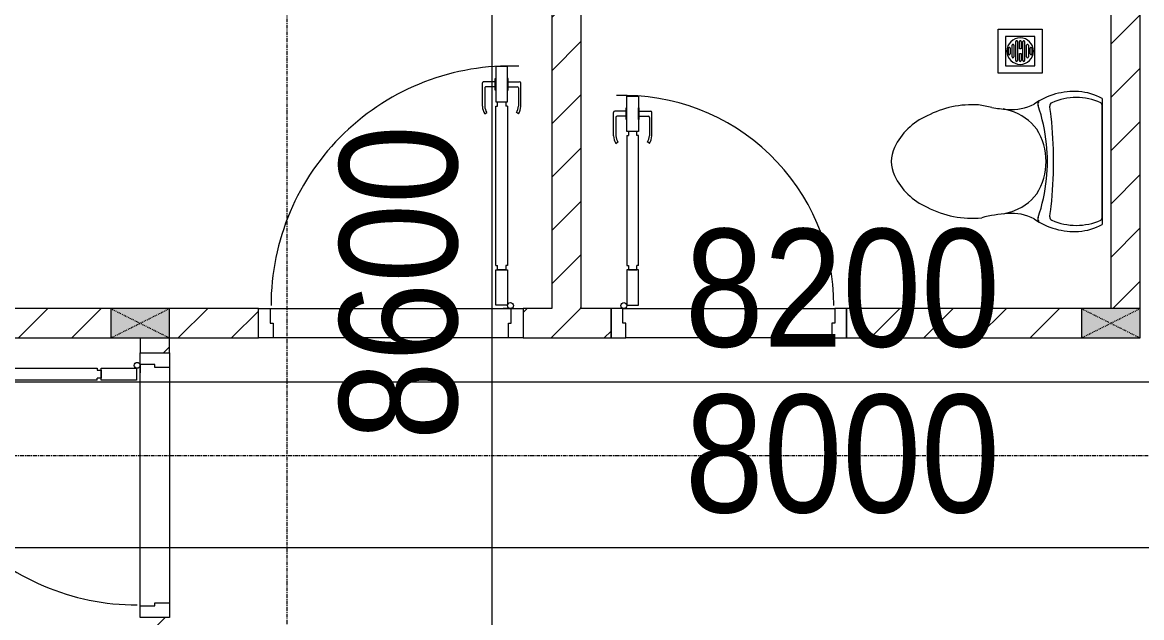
# Model space of a CAD drawing. Header units: millimetres. Extents: x 1591 to 240306, y -15958 to 82755.
# Drawn here: x 65054 to 68859, y 27887 to 29909 of the extents above; entities that cross this region are included whole.
import ezdxf

# ---------------------------------------------------------------- set-up
doc = ezdxf.new("R2010")
doc.units = ezdxf.units.MM
doc.linetypes.add('Dash', pattern=[6, 3, -3])
doc.linetypes.add('Grid Line', pattern=[22.225, 12.7, -3.175, 3.175, -3.175])
for name, color, linetype, lineweight in [('0-1', 7, 'Continuous', 5), ('A-ANNO-DIMS', 211, 'Continuous', 9), ('A-ANNO-DIMS-160', 211, 'Continuous', 9), ('A-DETL-GENF-1', 9, 'Continuous', 9), ('A-DOOR-1', 254, 'Continuous', 9), ('A-DOOR-2', 9, 'Continuous', 9), ('A-FLOR-2', 9, 'Continuous', 9), ('A-WALL-1', 253, 'Continuous', 18), ('A-WALL-2', 9, 'Continuous', 9), ('A-WALL-PATT-1', 10, 'Continuous', 9), ('I-FURN-1', 254, 'Continuous', 9), ('M-EQPM-1', 254, 'Continuous', 9), ('P-SANR-FIXT-1', 254, 'Continuous', 9), ('S-COLS', 52, 'Continuous', 9), ('S-COLS-3', 254, 'Continuous', 9), ('S-COLS-4', 253, 'Continuous', 18), ('S-COLS-HDLN-1', 9, 'Dash', 9), ('S-GRID-1', 1, 'Grid Line', 9)]:
    doc.layers.add(name, color=color, linetype=linetype, lineweight=lineweight)
doc.styles.add('UTM Avo', font='UTM Avo.ttf', dxfattribs={"width": 0.9, "height": 400})
doc.dimstyles.new('1_Dim_chi_tiet_2_5', dxfattribs={"dimscale": 304.8, "dimtxt": 399.720379, "dimasz": 0.629921, "dimexe": 0.524934, "dimexo": 0.0625, "dimgap": 0.052493, "dimtad": 1, "dimdec": 0, "dimrnd": 5, "dimzin": 0, "dimdsep": 46, "dimtxsty": 'UTM Avo', "dimblk1": 'OBLIQUE', "dimblk2": 'OBLIQUE', "dimsah": 1, "dimcen": 0.09, "dimdle": 0.524934, "dimazin": 0, "dimtfac": 1, "dimtdec": 4, "dimtix": 1, "dimtmove": 0, "dimatfit": 3, "dimfxl": 1.049869, "dimfxlon": 1, "dimtvp": 1, "dimtolj": 1, "dimtzin": 0, "dimarcsym": 2})
doc.dimstyles.new('1_Dim_chi_tiet_2_5_1', dxfattribs={"dimscale": 304.8, "dimtxt": 399.720379, "dimasz": 0.629921, "dimexe": 0.524934, "dimexo": 0.0625, "dimgap": 0.052493, "dimtad": 1, "dimdec": 0, "dimrnd": 5, "dimzin": 0, "dimdsep": 46, "dimtxsty": 'UTM Avo', "dimblk1": 'OBLIQUE', "dimblk2": 'OBLIQUE', "dimsah": 1, "dimcen": 0.09, "dimdle": 0.524934, "dimazin": 0, "dimtfac": 1, "dimtdec": 4, "dimtix": 1, "dimtmove": 0, "dimatfit": 3, "dimfxl": 1.049869, "dimfxlon": 1, "dimtvp": 1, "dimtolj": 1, "dimtzin": 0, "dimarcsym": 2})
pattern_1 = [(45, (0, 0), (-90.50967, 90.50967), [])]

# ---------------------------------------------------------------- blocks, each defined once
blk = doc.blocks.new('DOOR_CW_01 CANH MO-PANEL KINH - DIW_01-900x2200-CỬA GỖ VÂN LAMINATE-553375-TKCS_MB TẦNG 3-4')
at = {"layer": 'A-DETL-GENF-1'}
for p, q in [((-397, -182), (-397, -62)), ((-397, -62), (-357, -62)), ((-357, -62), (-357, -182)), ((-357, -182), (-397, -182)), ((-391, -196), (-391, -182)), ((-391, -182), (-363, -182)), ((-363, -182), (-363, -196)), ((-397, -196), (-391, -196)), ((-397, -738), (-397, -196)), ((-357, -196), (-363, -196)), ((-357, -196), (-357, -738)), ((-433.9, -711.2), (-427.3, -715.8)), ((-320.1, -711.2), (-326.7, -715.8)), ((-442, -737), (-442, -816.5)), ((-434, -799.5), (-434, -737)), ((-397, -738), (-391, -738)), ((-357, -752), (-397, -752)), ((-397, -752), (-397, -872)), ((-391, -752), (-391, -738)), ((-363, -752), (-391, -752)), ((-357, -738), (-363, -738)), ((-363, -738), (-363, -752)), ((-357, -872), (-357, -752)), ((-320, -799.5), (-320, -737)), ((-312, -737), (-312, -816.5)), ((-399, -792.2), (-399, -831.8)), ((-397, -792.2), (-399, -792.2)), ((-397, -792.2), (-397, -831.8)), ((-357, -792.2), (-357, -831.8)), ((-357, -792.2), (-355, -792.2)), ((-355, -792.2), (-355, -831.8)), ((-399, -820.5), (-438, -820.5)), ((-399, -803.5), (-430, -803.5)), ((-399, -831.8), (-397, -831.8)), ((-355, -831.8), (-357, -831.8)), ((-355, -803.5), (-324, -803.5)), ((-355, -820.5), (-316, -820.5)), ((-397, -872), (-357, -872))]:
    blk.add_line(p, q, dxfattribs=at)
blk.add_circle((-407, -60), 10, dxfattribs=at)
for centre, radius, start, end in [((-407, -60), 814, 268, 0), ((-397, -737), 45, 145, 180), ((-397, -737), 37, 145, 180), ((-357, -737), 37, 0, 35), ((-357, -737), 45, 360, 35), ((-438, -816.5), 4, 180, 270), ((-430, -799.5), 4, 180, 270), ((-324, -799.5), 4, 270, 0), ((-316, -816.5), 4, 270, 0)]:
    blk.add_arc(centre, radius, start, end, dxfattribs=at)
at = {"layer": 'A-DOOR-2'}
for p, q in [((-450, -50), (-450, 50)), ((-450, 50), (-400, 50)), ((-400, 50), (-400, 0)), ((400, 0), (400, 50)), ((400, 50), (450, 50)), ((450, 50), (450, -50)), ((-410, 0), (-410, -50)), ((-400, 0), (-410, 0)), ((410, 0), (400, 0)), ((410, -50), (410, 0)), ((-410, -50), (-450, -50)), ((-407, -50), (-382, -50)), ((450, -50), (410, -50))]:
    blk.add_line(p, q, dxfattribs=at)
blk = doc.blocks.new('DOOR_CW_01 CANH MO-PANEL KINH - DIG_02-800x2200-CỬA NHÔM KÍNH-V105-TKCS_MB TẦNG 3-4')
at = {"layer": 'A-DETL-GENF-1'}
for p, q in [((-347, 772), (-307, 772)), ((-347, 652), (-347, 772)), ((-307, 772), (-307, 652)), ((-349, 731.8), (-347, 731.8)), ((-349, 692.2), (-349, 731.8)), ((-347, 692.2), (-347, 731.8)), ((-307, 692.2), (-307, 731.8)), ((-305, 731.8), (-307, 731.8)), ((-305, 692.2), (-305, 731.8)), ((-392, 637), (-392, 716.5)), ((-349, 720.5), (-388, 720.5)), ((-384, 699.5), (-384, 637)), ((-349, 703.5), (-380, 703.5)), ((-347, 692.2), (-349, 692.2)), ((-307, 692.2), (-305, 692.2)), ((-305, 720.5), (-266, 720.5)), ((-305, 703.5), (-274, 703.5)), ((-270, 699.5), (-270, 637)), ((-262, 637), (-262, 716.5)), ((-307, 652), (-347, 652)), ((-313, 652), (-341, 652)), ((-341, 652), (-341, 638)), ((-313, 638), (-313, 652)), ((-383.9, 611.2), (-377.3, 615.8)), ((-347, 638), (-341, 638)), ((-347, 638), (-347, 196)), ((-307, 638), (-313, 638)), ((-307, 196), (-307, 638)), ((-270.1, 611.2), (-276.7, 615.8)), ((-347, 196), (-341, 196)), ((-341, 196), (-341, 182)), ((-307, 196), (-313, 196)), ((-313, 182), (-313, 196)), ((-307, 182), (-347, 182)), ((-347, 182), (-347, 62)), ((-341, 182), (-313, 182)), ((-307, 62), (-307, 182)), ((-347, 62), (-307, 62))]:
    blk.add_line(p, q, dxfattribs=at)
blk.add_circle((-357, 60), 10, dxfattribs=at)
for centre, radius, start, end in [((-357, 60), 714, 360, 92), ((-388, 716.5), 4, 90, 180), ((-380, 699.5), 4, 90, 180), ((-274, 699.5), 4, 0, 90), ((-266, 716.5), 4, 0, 90), ((-347, 637), 45, 180, 215), ((-347, 637), 37, 180, 215), ((-307, 637), 37, 325, 0), ((-307, 637), 45, 325, 0)]:
    blk.add_arc(centre, radius, start, end, dxfattribs=at)
at = {"layer": 'A-DOOR-2'}
for p, q in [((-360, 50), (-400, 50)), ((-400, 50), (-400, -50)), ((-360, 0), (-360, 50)), ((-357, 50), (-332, 50)), ((400, 50), (360, 50)), ((360, 50), (360, 0)), ((400, -50), (400, 50)), ((-350, 0), (-360, 0)), ((-350, -50), (-350, 0)), ((360, 0), (350, 0)), ((350, 0), (350, -50)), ((-400, -50), (-350, -50)), ((350, -50), (400, -50))]:
    blk.add_line(p, q, dxfattribs=at)
blk = doc.blocks.new('GIUONG NGU-2TAB-1600x2000 - GIUONG NGU-2TAB-1600x2000-885815-TKCS_MB TẦNG 3-4')
at = {"layer": 'I-FURN-1'}
for p, q in [((458.5, 0), (8.5, 0)), ((8.5, 0), (8.5, -50)), ((458.5, -50), (458.5, 0)), ((2108.2, 0), (458.5, 0)), ((458.5, 0), (458.5, -50)), ((458.5, 0), (2108.2, 0)), ((2108.2, -50), (2108.2, 0)), ((2558.2, 0), (2108.2, 0)), ((2108.2, 0), (2108.2, -50)), ((2558.2, -50), (2558.2, 0)), ((458.5, -50), (8.5, -50)), ((8.5, -50), (8.5, -450.3)), ((8.5, -50), (458.5, -50)), ((458.5, -50), (8.5, -50)), ((8.5, -50), (8.5, -450.3)), ((458.5, -450.3), (458.5, -50)), ((2108.2, -50), (458.5, -50)), ((458.5, -50), (458.5, -1938.9)), ((458.5, -50), (2108.2, -50)), ((458.5, -1938.9), (458.5, -50)), ((458.5, -450.3), (458.5, -50)), ((458.5, -50), (2108.2, -50)), ((2558.2, -50), (2108.2, -50)), ((2108.2, -50), (2108.2, -450.3)), ((2108.2, -1938.9), (2108.2, -50)), ((2108.2, -50), (2558.2, -50)), ((2108.2, -50), (2558.2, -50)), ((2108.2, -450.3), (2108.2, -50)), ((2108.2, -50), (2108.2, -1938.9)), ((2558.2, -450.3), (2558.2, -50)), ((2558.2, -50), (2558.2, -450.3)), ((233.5, -86.8), (233.5, -413.5)), ((508.5, -100), (2058.2, -100)), ((508.5, -1938.9), (508.5, -100)), ((2058.2, -100), (2058.2, -1938.9)), ((2333.2, -86.8), (2333.2, -413.5)), ((120.2, -250.2), (346.8, -250.2)), ((2446.5, -250.2), (2219.8, -250.2)), ((8.5, -450.3), (458.5, -450.3)), ((8.5, -450.3), (458.5, -450.3)), ((2108.2, -450.3), (2558.2, -450.3)), ((2558.2, -450.3), (2108.2, -450.3)), ((1997.1, -2000), (569.6, -2000)), ((569.6, -2050), (1997.1, -2050)), ((1997.1, -2050), (569.6, -2050))]:
    blk.add_line(p, q, dxfattribs=at)
for centre in [(233.5, -250.2), (2333.2, -250.2)]:
    blk.add_circle(centre, 150.7, dxfattribs=at)
for centre, radius, start, end in [((569.6, -1938.9), 111.1, 180, 270), ((569.6, -1938.9), 111.1, 180, 270), ((569.6, -1938.9), 61.1, 180, 270), ((1997.1, -1938.9), 111.1, 270, 360), ((1997.1, -1938.9), 61.1, 270, 0), ((1997.1, -1938.9), 111.1, 270, 0)]:
    blk.add_arc(centre, radius, start, end, dxfattribs=at)
blk = doc.blocks.new('TOILET - TOILET-400871-TKCS_MB TẦNG 3-4')
at = {"layer": 'P-SANR-FIXT-1'}
for p, q in [((-171.7, 330.3), (-178.6, 355.5)), ((171.7, 330.3), (178.6, 355.5)), ((214.2, 19), (-214.2, 19)), ((194, 19.9), (-194, 19.9))]:
    blk.add_line(p, q, dxfattribs=at)
for centre, radius, start, end in [((45.1, 528.6), 217.6, 115.2282, 156.7784), ((0, 624.4), 111.7, 64.7718, 115.2282), ((-45.1, 528.6), 217.6, 23.2216, 64.7718), ((137.1, 461.2), 329.8, 152.3122, 185.6513), ((-137.1, 461.2), 329.8, 356.3165, 27.6878), ((-719.2, 297.5), 544.3, 4.5441, 13.9464), ((-1948.3, 805.1), 2171.2, 349.1051, 350.319), ((719.2, 297.5), 544.3, 169.7121, 175.4559), ((-343.5, 327.4), 167.3, 332.62, 4.5441), ((-0.4, 384), 179.5, 197.4036, 232.5964), ((0.4, 384), 179.5, 307.4036, 342.5964), ((343.5, 327.4), 167.3, 175.4559, 207.38), ((-4, 115.7), 233.6, 144.7853, 164.7039), ((-195, 224.1), 13.8, 71.0073, 129.3276), ((0.6, 792.1), 586.9, 251.0073, 264.1678), ((0, 416), 206.1, 237.9268, 270), ((0, 416), 206.1, 270, 302.0732), ((-0.6, 792.1), 586.9, 275.8322, 288.9927), ((195, 224.1), 13.8, 50.6724, 108.9927), ((4, 115.7), 233.6, 15.2961, 35.2147), ((-9.8, 107.2), 207.3, 156.2862, 203.7138), ((-189.1, 185.5), 11.7, 82.4212, 154.5895), ((178.9, 2951.3), 2778.4, 262.4212, 262.7649), ((-14.3, 1400.4), 1215.6, 262.593, 269.6026), ((0, 786.7), 581.5, 264.1678, 275.8322), ((14.3, 1400.4), 1215.6, 270.3974, 277.407), ((-178.9, 2951.3), 2778.4, 277.2351, 277.5788), ((189.1, 185.5), 11.7, 25.4105, 97.5788), ((9.8, 107.2), 207.3, 336.2862, 23.7138), ((1.9, 114.1), 239.7, 164.7039, 183.5487), ((0, 3462.8), 3278, 269.6026, 270.3974), ((-1.9, 114.1), 239.7, 356.4513, 15.2961), ((-46.1, 111.1), 191.6, 183.5487, 208.7191), ((46.1, 111.1), 191.6, 331.2809, 356.4513), ((-193.7, 26.4), 6.48, 203.7138, 267.6832), ((193.7, 26.4), 6.48, 272.3168, 336.2862)]:
    blk.add_arc(centre, radius, start, end, dxfattribs=at)
blk = doc.blocks.new('THU NUOC - THU NUOC-455054-TKCS_MB TẦNG 3-4')
at = {"layer": 'M-EQPM-1'}
for p, q in [((-66.3, -70.6), (-66.3, 79.4)), ((-66.3, 79.4), (83.7, 79.4)), ((83.7, 79.4), (83.7, -70.6)), ((58.7, 54.4), (-41.3, 54.4)), ((-41.3, 54.4), (-41.3, -45.6)), ((-1.1, 44.5), (18.5, 44.5)), ((18.5, 38.5), (-1.1, 38.5)), ((58.7, -45.6), (58.7, 54.4)), ((-23.3, 19.6), (40.9, 19.6)), ((40.9, 13.6), (-23.3, 13.6)), ((-23.3, 7.2), (0.7, 7.2)), ((0.7, 1.2), (-23.3, 1.2)), ((-11, 32.1), (28.5, 32.1)), ((28.5, 26.1), (-11, 26.1)), ((0.7, 7.2), (0.7, 1.2)), ((16.7, 1.2), (16.7, 7.2)), ((16.7, 7.2), (40.9, 7.2)), ((40.9, 1.2), (16.7, 1.2)), ((-23.3, -4.8), (40.9, -4.8)), ((40.9, -10.8), (-23.3, -10.8)), ((-11, -17.3), (28.5, -17.3)), ((28.5, -23.3), (-11, -23.3)), ((-1.1, -29.6), (18.5, -29.6)), ((18.5, -35.6), (-1.1, -35.6)), ((83.7, -70.6), (-66.3, -70.6)), ((-41.3, -45.6), (58.7, -45.6))]:
    blk.add_line(p, q, dxfattribs=at)
for centre, radius, start, end in [((8.7, 4.4), 45, 0, 180), ((8.7, 4.4), 45, 360, 180), ((-1.1, 41.5), 3, 90, 270), ((18.5, 41.5), 3, 270, 90), ((8.7, 4.4), 45, 180, 0), ((8.7, 4.4), 45, 180, 360), ((-23.3, 16.6), 3, 90, 270), ((-23.3, 4.2), 3, 90, 270), ((-11, 29.1), 3, 90, 270), ((28.5, 29.1), 3, 270, 90), ((40.9, 16.6), 3, 270, 90), ((40.9, 4.2), 3, 270, 90), ((-23.3, -7.8), 3, 90, 270), ((-11, -20.3), 3, 90, 270), ((-1.1, -32.6), 3, 90, 270), ((18.5, -32.6), 3, 270, 90), ((28.5, -20.3), 3, 270, 90), ((40.9, -7.8), 3, 270, 90)]:
    blk.add_arc(centre, radius, start, end, dxfattribs=at)
blk = doc.blocks.new('G1_SOF - BO TRU - 100x200-745959-TKCS_MB TẦNG 3-4')
at = {"layer": 'S-COLS'}
blk.add_hatch(color=256, dxfattribs=at).paths.add_polyline_path([(-50, 100), (-50, -100), (50, -100), (50, 100)])
at = {"layer": 'S-COLS-4'}
for p, q in [((50, 100), (-50, 100)), ((-50, 100), (-50, -100)), ((50, -100), (50, 100)), ((-50, -100), (50, -100))]:
    blk.add_line(p, q, dxfattribs=at)
at = {"layer": 'S-COLS-HDLN-1'}
for p, q in [((50, 100), (-50, -100)), ((-50, 100), (50, -100))]:
    blk.add_line(p, q, dxfattribs=at)
blk = doc.blocks.new('DOOR_CW_01 CANH MO-PANEL KINH - DIG_01-900x2200-CỬA NHÔM KÍNH-901215-TKCS_MB TẦNG 3-4')
at = {"layer": 'A-DETL-GENF-1'}
for p, q in [((-397, -182), (-397, -62)), ((-397, -62), (-357, -62)), ((-357, -62), (-357, -182)), ((-357, -182), (-397, -182)), ((-391, -196), (-391, -182)), ((-391, -182), (-363, -182)), ((-363, -182), (-363, -196)), ((-397, -196), (-391, -196)), ((-397, -738), (-397, -196)), ((-357, -196), (-363, -196)), ((-357, -196), (-357, -738)), ((-433.9, -711.2), (-427.3, -715.8)), ((-320.1, -711.2), (-326.7, -715.8)), ((-442, -737), (-442, -816.5)), ((-434, -799.5), (-434, -737)), ((-397, -738), (-391, -738)), ((-357, -752), (-397, -752)), ((-397, -752), (-397, -872)), ((-391, -752), (-391, -738)), ((-363, -752), (-391, -752)), ((-357, -738), (-363, -738)), ((-363, -738), (-363, -752)), ((-357, -872), (-357, -752)), ((-320, -799.5), (-320, -737)), ((-312, -737), (-312, -816.5)), ((-399, -792.2), (-399, -831.8)), ((-397, -792.2), (-399, -792.2)), ((-397, -792.2), (-397, -831.8)), ((-357, -792.2), (-357, -831.8)), ((-357, -792.2), (-355, -792.2)), ((-355, -792.2), (-355, -831.8)), ((-399, -820.5), (-438, -820.5)), ((-399, -803.5), (-430, -803.5)), ((-399, -831.8), (-397, -831.8)), ((-355, -831.8), (-357, -831.8)), ((-355, -803.5), (-324, -803.5)), ((-355, -820.5), (-316, -820.5)), ((-397, -872), (-357, -872))]:
    blk.add_line(p, q, dxfattribs=at)
blk.add_circle((-407, -60), 10, dxfattribs=at)
for centre, radius, start, end in [((-407, -60), 814, 268, 0), ((-397, -737), 45, 145, 180), ((-397, -737), 37, 145, 180), ((-357, -737), 37, 0, 35), ((-357, -737), 45, 360, 35), ((-438, -816.5), 4, 180, 270), ((-430, -799.5), 4, 180, 270), ((-324, -799.5), 4, 270, 0), ((-316, -816.5), 4, 270, 0)]:
    blk.add_arc(centre, radius, start, end, dxfattribs=at)
at = {"layer": 'A-DOOR-2'}
for p, q in [((-450, -50), (-450, 50)), ((-450, 50), (-400, 50)), ((-400, 50), (-400, 0)), ((400, 0), (400, 50)), ((400, 50), (450, 50)), ((450, 50), (450, -50)), ((-410, 0), (-410, -50)), ((-400, 0), (-410, 0)), ((410, 0), (400, 0)), ((410, -50), (410, 0)), ((-410, -50), (-450, -50)), ((-407, -50), (-382, -50)), ((450, -50), (410, -50))]:
    blk.add_line(p, q, dxfattribs=at)
blk = doc.blocks.new('NCV_TKTC_TANG 3 - 4_rvt-2-TKCS_MB TẦNG 3-4')
at = {"layer": 'A-WALL-PATT-1'}
h = blk.add_hatch(dxfattribs=at)
h.set_pattern_fill('FP_1', color=256, style=0, pattern_type=2)
h.set_pattern_definition(pattern_1)
h.paths.add_polyline_path([(57848.4, 28936.9), (57852.6, 28936.9), (57852.6, 31236.9), (57752.6, 31236.9), (57752.6, 28936.9)])
h.paths.add_polyline_path([(57852.6, 31336.9), (57852.6, 33336.5), (57752.6, 33336.5), (57752.6, 31336.9), (57757.3, 31336.9)])
h = blk.add_hatch(dxfattribs=at)
h.set_pattern_fill('FP_1', color=256, style=0, pattern_type=2)
h.set_pattern_definition(pattern_1)
h.paths.add_polyline_path([(55952.6, 28936.9), (55952.6, 30886.9), (55852.6, 30886.9), (55852.6, 28936.9)])
h = blk.add_hatch(dxfattribs=at)
h.set_pattern_fill('FP_1', color=256, style=0, pattern_type=2)
h.set_pattern_definition(pattern_1)
h.paths.add_polyline_path([(57652.6, 28836.9), (57652.6, 28936.9), (56854.2, 28936.9), (56854.2, 28836.9)])
h.paths.add_polyline_path([(56054.2, 28836.9), (56054.2, 28936.9), (55754.6, 28936.9), (55754.6, 28836.9)])
h.paths.add_polyline_path([(54352.6, 28836.9), (54352.6, 28936.9), (53954.6, 28936.9), (53954.6, 28836.9)])
h.paths.add_polyline_path([(54854.6, 28836.9), (54854.6, 28936.9), (54552.6, 28936.9), (54552.6, 28836.9)])
h.paths.add_polyline_path([(53054.6, 28836.9), (53054.6, 28936.9), (52852.6, 28936.9), (52852.6, 28836.9)])
h = blk.add_hatch(dxfattribs=at)
h.set_pattern_fill('FP_1', color=256, style=0, pattern_type=2)
h.set_pattern_definition(pattern_1)
h.paths.add_polyline_path([(54552.6, 27836.9), (54552.6, 27886.9), (54452.6, 27886.9), (54452.6, 27836.9), (54502.7, 27836.9)])
h.paths.add_polyline_path([(54502.7, 28786.9), (54552.6, 28786.9), (54552.6, 28836.9), (54452.6, 28836.9), (54452.6, 28786.9)])
at = {"layer": 'A-FLOR-2'}
for p, q in [((54894.6, 28936.9), (55714.6, 28936.9)), ((55704.6, 28836.9), (54904.6, 28836.9)), ((56804.2, 28836.9), (56104.2, 28836.9)), ((54552.6, 28736.9), (54552.6, 27936.9))]:
    blk.add_line(p, q, dxfattribs=at)
at = {"layer": 'A-WALL-1'}
for p, q in [((57752.6, 31236.9), (57752.6, 28936.9)), ((57852.6, 28936.9), (57852.6, 31236.9)), ((55852.6, 30886.9), (55852.6, 28936.9)), ((55952.6, 28936.9), (55952.6, 30886.9)), ((54352.6, 28936.9), (53954.6, 28936.9)), ((54854.6, 28936.9), (54552.6, 28936.9)), ((54854.6, 28836.9), (54854.6, 28936.9)), ((55852.6, 28936.9), (55754.6, 28936.9)), ((55754.6, 28936.9), (55754.6, 28836.9)), ((56054.2, 28936.9), (55952.6, 28936.9)), ((56054.2, 28836.9), (56054.2, 28936.9)), ((57652.6, 28936.9), (56854.2, 28936.9)), ((56854.2, 28936.9), (56854.2, 28836.9)), ((53954.6, 28836.9), (54352.6, 28836.9)), ((54452.6, 28836.9), (54452.6, 28786.9)), ((54552.6, 28836.9), (54854.6, 28836.9)), ((54552.6, 28786.9), (54552.6, 28836.9)), ((55754.6, 28836.9), (56054.2, 28836.9)), ((56854.2, 28836.9), (57652.6, 28836.9)), ((54452.6, 28786.9), (54552.6, 28786.9))]:
    blk.add_line(p, q, dxfattribs=at)
at = {"layer": 'A-WALL-2'}
for p, q in [((54894.6, 28936.9), (55714.6, 28936.9)), ((56094.2, 28936.9), (56814.2, 28936.9)), ((55704.6, 28836.9), (54904.6, 28836.9)), ((56804.2, 28836.9), (56104.2, 28836.9)), ((54452.6, 27926.9), (54452.6, 28746.9)), ((54552.6, 28736.9), (54552.6, 27936.9))]:
    blk.add_line(p, q, dxfattribs=at)
at = {"layer": 'A-DOOR-1'}
for name, p, rotation in [('DOOR_CW_01 CANH MO-PANEL KINH - DIW_01-900x2200-CỬA GỖ VÂN LAMINATE-553375-TKCS_MB TẦNG 3-4', (55304.6, 28886.9), 180), ('DOOR_CW_01 CANH MO-PANEL KINH - DIG_01-900x2200-CỬA NHÔM KÍNH-901215-TKCS_MB TẦNG 3-4', (54502.6, 28336.9), 269.9999999999989)]:
    blk.add_blockref(name, p, dxfattribs=dict(at, rotation=rotation))
blk.add_blockref('DOOR_CW_01 CANH MO-PANEL KINH - DIG_02-800x2200-CỬA NHÔM KÍNH-V105-TKCS_MB TẦNG 3-4', (56454.2, 28886.9), dxfattribs=at)
at = {"layer": 'I-FURN-1', "rotation": 90.00000000000065}
blk.add_blockref('GIUONG NGU-2TAB-1600x2000 - GIUONG NGU-2TAB-1600x2000-885815-TKCS_MB TẦNG 3-4', (52862.6, 29668.6), dxfattribs=at)
at = {"layer": 'M-EQPM-1', "rotation": 89.99999999999974}
blk.add_blockref('THU NUOC - THU NUOC-455054-TKCS_MB TẦNG 3-4', (57449.1, 29802.8), dxfattribs=at)
at = {"layer": 'P-SANR-FIXT-1', "rotation": 90.00000000000034}
blk.add_blockref('TOILET - TOILET-400871-TKCS_MB TẦNG 3-4', (57742.6, 29436.5), dxfattribs=at)
at = {"layer": 'S-COLS-3', "rotation": 89.99999999999945}
for p in [(54452.6, 28886.9), (57752.6, 28886.9)]:
    blk.add_blockref('G1_SOF - BO TRU - 100x200-745959-TKCS_MB TẦNG 3-4', p, dxfattribs=at)
blk = doc.blocks.new('DIMBLOCK51-TKCS_MB TẦNG 3-4')
at = {"layer": 'A-ANNO-DIMS-160'}
for p, q in [((63753.9, 29007.8), (63753.9, 28527.8)), ((63753.9, 28687.8), (63753.9, 29007.8)), ((71953.9, 29007.8), (71953.9, 28527.8)), ((71953.9, 28687.8), (71953.9, 29007.8)), ((63753.9, 28687.8), (71953.9, 28687.8))]:
    blk.add_line(p, q, dxfattribs=at)
at = {"layer": 'A-ANNO-DIMS-160', "lineweight": 25}
for p, q in [((63753.9, 28687.8), (63849.9, 28783.8)), ((71953.9, 28687.8), (72049.9, 28783.8)), ((63753.9, 28687.8), (63657.9, 28591.8)), ((71953.9, 28687.8), (71857.9, 28591.8))]:
    blk.add_line(p, q, dxfattribs=at)
at = {"layer": 'A-ANNO-DIMS-160', "color": 0, "insert": (67306.1, 29207.5), "char_height": 400, "width": 1314.636, "attachment_point": 1, "line_spacing_factor": 1.110334, "style": 'UTM Avo'}
blk.add_mtext('8200', dxfattribs=at)
blk = doc.blocks.new('_Oblique')
at = {"color": 0, "linetype": 'ByBlock', "lineweight": -2}
blk.add_line((-0.5, -0.5), (0.5, 0.5), dxfattribs=at)
blk = doc.blocks.new('DIMBLOCK344-TKCS_MB TẦNG 3-4')
at = {"layer": 'A-ANNO-DIMS-160'}
for p, q in [((63853.9, 28444.6), (63853.9, 27964.6)), ((63853.9, 28124.6), (63853.9, 28444.6)), ((71853.9, 28444.6), (71853.9, 27964.6)), ((71853.9, 28124.6), (71853.9, 28444.6)), ((63693.9, 28124.6), (72013.9, 28124.6))]:
    blk.add_line(p, q, dxfattribs=at)
at = {"layer": 'A-ANNO-DIMS-160', "lineweight": 25}
for p, q in [((63853.9, 28124.6), (63949.9, 28220.6)), ((71853.9, 28124.6), (71949.9, 28220.6)), ((63853.9, 28124.6), (63757.9, 28028.6)), ((71853.9, 28124.6), (71757.9, 28028.6))]:
    blk.add_line(p, q, dxfattribs=at)
at = {"layer": 'A-ANNO-DIMS-160', "color": 0, "insert": (67306.1, 28644.2), "char_height": 400, "width": 1314.636, "attachment_point": 1, "line_spacing_factor": 1.110334, "style": 'UTM Avo'}
blk.add_mtext('8000', dxfattribs=at)
blk = doc.blocks.new('DIMBLOCK352-TKCS_MB TẦNG 3-4')
at = {"layer": 'A-ANNO-DIMS-160'}
for p, q in [((66651.2, 24576.9), (66651.2, 33496.9)), ((66331.2, 33336.9), (66811.2, 33336.9)), ((66651.2, 33336.9), (66331.2, 33336.9)), ((66331.2, 24736.9), (66811.2, 24736.9)), ((66651.2, 24736.9), (66331.2, 24736.9))]:
    blk.add_line(p, q, dxfattribs=at)
at = {"layer": 'A-ANNO-DIMS-160', "lineweight": 25}
for p, q in [((66651.2, 33336.9), (66555.2, 33432.9)), ((66651.2, 33336.9), (66747.2, 33240.9)), ((66651.2, 24736.9), (66555.2, 24832.9)), ((66651.2, 24736.9), (66747.2, 24640.9))]:
    blk.add_line(p, q, dxfattribs=at)
at = {"layer": 'A-ANNO-DIMS-160', "color": 0, "insert": (66131.6, 28489.2), "char_height": 400, "width": 1314.636, "attachment_point": 1, "rotation": 90, "line_spacing_factor": 1.110334, "style": 'UTM Avo'}
blk.add_mtext('8600', dxfattribs=at)

msp = doc.modelspace()

# ---------------------------------------------------------------- linework, layer by layer
at = {"layer": 'S-GRID-1'}
for p, q in [((65953.9, 19175.3), (65953.9, 76690.4)), ((139245.7, 28436.9), (45492.6, 28436.9))]:
    msp.add_line(p, q, dxfattribs=at)

# ---------------------------------------------------------------- block references
at = {"layer": '0-1'}
msp.add_blockref('NCV_TKTC_TANG 3 - 4_rvt-2-TKCS_MB TẦNG 3-4', (11001.4, 0), dxfattribs=at)

# ---------------------------------------------------------------- dimensions: what is measured, and where the dimension line sits
at = {"layer": 'A-ANNO-DIMS'}
dim = msp.add_linear_dim(base=(66651.2, 33336.9), p1=(66331.2, 24736.9), p2=(66331.2, 33336.9), angle=90, dimstyle='1_Dim_chi_tiet_2_5_1', override={"dimpost": '<>', "dimfxl": 8600}, dxfattribs=at)
dim.commit()
dim.dimension.update_dxf_attribs({"geometry": 'DIMBLOCK352-TKCS_MB TẦNG 3-4', "text_midpoint": (66428.2, 29036.9)})
for base, p1, p2, dimstyle, override, picture, middle in [((71953.9, 28687.8), (63753.9, 29007.8), (71953.9, 29007.8), '1_Dim_chi_tiet_2_5', {"dimpost": '<>', "dimfxl": 8200}, 'DIMBLOCK51-TKCS_MB TẦNG 3-4', (67853.9, 28910.8)), ((71853.9, 28124.6), (63853.9, 28444.6), (71853.9, 28444.6), '1_Dim_chi_tiet_2_5_1', {"dimpost": '<>', "dimfxl": 8000}, 'DIMBLOCK344-TKCS_MB TẦNG 3-4', (67853.9, 28347.6))]:
    dim = msp.add_linear_dim(base=base, p1=p1, p2=p2, dimstyle=dimstyle, override=override, dxfattribs=at)
    dim.commit()
    dim.dimension.update_dxf_attribs({"geometry": picture, "text_midpoint": middle})

doc.saveas('drawing.dxf')
